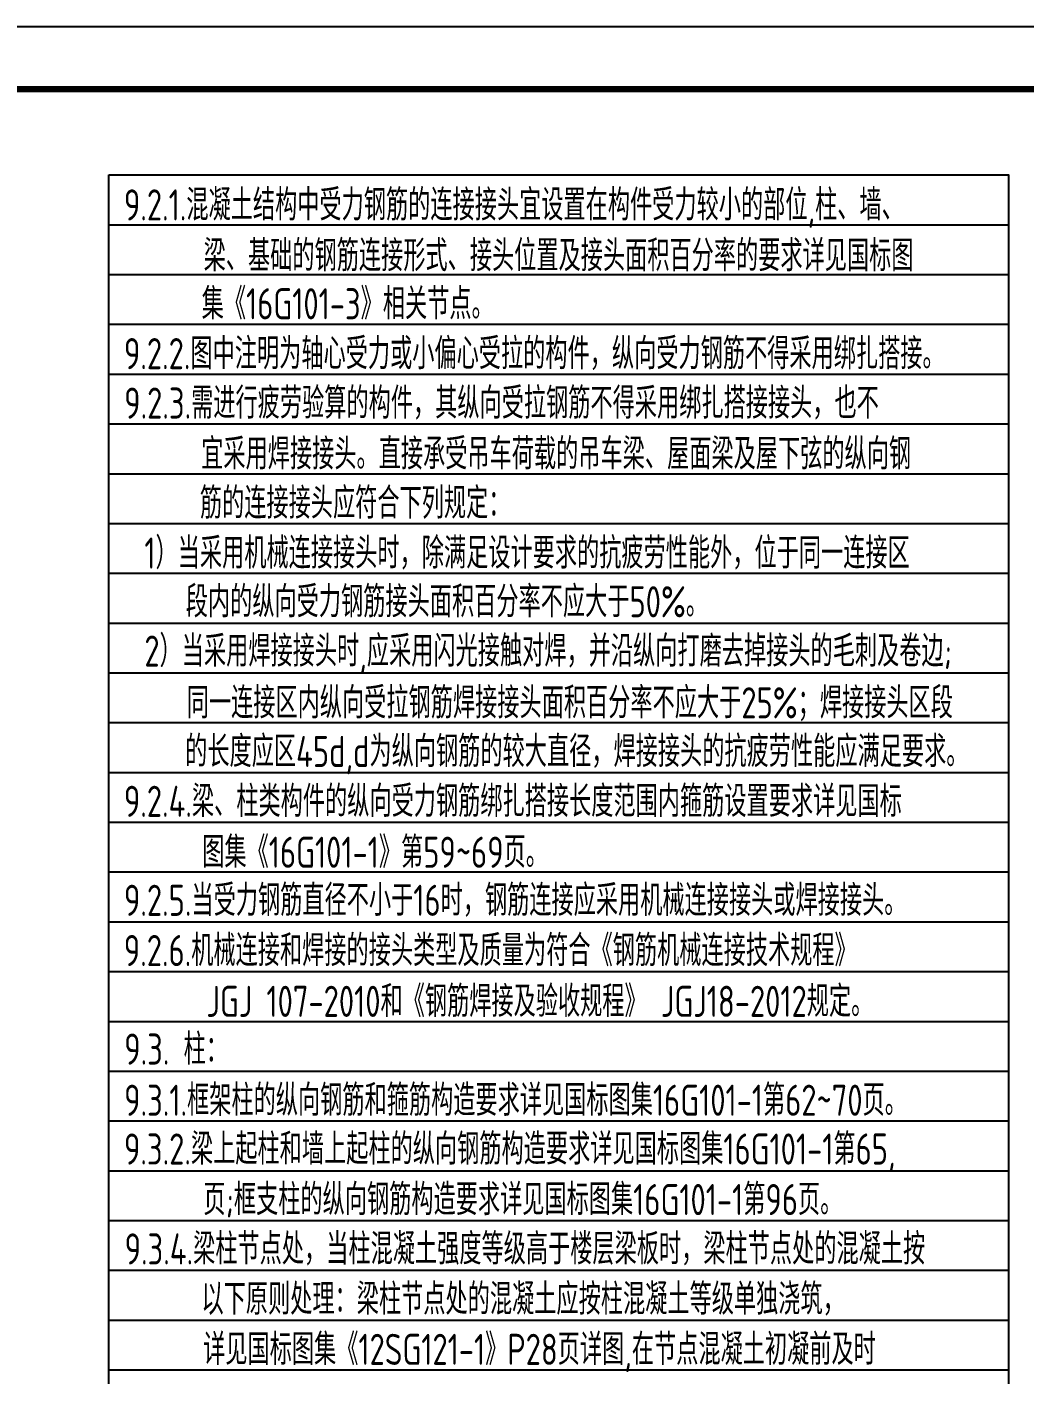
# Model space of a CAD drawing. Extents: x 2506385 to 2810062, y -487803 to -193521.
# Drawn here: x 2607407 to 2623419, y -313383 to -291739 of the extents above; entities that cross this region are included whole.
import ezdxf

# ---------------------------------------------------------------- set-up
doc = ezdxf.new("R2010")
doc.units = 0
doc.header["$LTSCALE"] = 1000
doc.header["$MEASUREMENT"] = 0
for name, color, linetype in [('PUB_TITLE', 4, 'Continuous'), ('结-线', 11, 'Continuous'), ('结-说明', 4, 'Continuous')]:
    doc.layers.add(name, color=color, linetype=linetype)
doc.styles.add('TSSD_REIN', font='TSSDENG', dxfattribs={"width": 0.8, "bigfont": 'TSSDCHN'})

msp = doc.modelspace()

# ---------------------------------------------------------------- linework, layer by layer
at = {"layer": 'PUB_TITLE'}
msp.add_lwpolyline([(2558061.7, -333738.7), (2632361.7, -333738.7), (2632361.7, -291738.7), (2558061.7, -291738.7)], close=True, dxfattribs=at)
at = {"layer": 'PUB_TITLE', "const_width": 100}
msp.add_lwpolyline([(2560561.7, -332738.7), (2631361.7, -332738.7), (2631361.7, -292738.7), (2560561.7, -292738.7)], close=True, dxfattribs=at)
at = {"layer": '结-线'}
for p, q in [((2608719.7, -294916.5), (2623169.8, -294916.5)), ((2608719.7, -295716.5), (2623169.8, -295716.5)), ((2608719.7, -296516.5), (2623169.8, -296516.5)), ((2608719.7, -297316.5), (2623169.8, -297316.5)), ((2608719.7, -298116.5), (2623169.8, -298116.5)), ((2608719.7, -298916.5), (2623169.8, -298916.5)), ((2608719.7, -299716.5), (2623169.8, -299716.5)), ((2608719.7, -300516.5), (2623169.8, -300516.5)), ((2608719.7, -301316.5), (2623169.8, -301316.5)), ((2608719.7, -302116.5), (2623169.8, -302116.5)), ((2608719.7, -302916.5), (2623169.8, -302916.5)), ((2608719.7, -303716.5), (2623169.8, -303716.5)), ((2608719.7, -304516.5), (2623169.8, -304516.5)), ((2608719.7, -305316.5), (2623169.8, -305316.5)), ((2608719.7, -306116.5), (2623169.8, -306116.5)), ((2608719.7, -306916.5), (2623169.8, -306916.5)), ((2608719.7, -307716.5), (2623169.8, -307716.5)), ((2608719.7, -308516.5), (2623169.8, -308516.5)), ((2608719.7, -309316.5), (2623169.8, -309316.5)), ((2608719.7, -310116.5), (2623169.8, -310116.5)), ((2608719.7, -310916.5), (2623169.8, -310916.5)), ((2608719.7, -311716.5), (2623169.8, -311716.5)), ((2608719.7, -312516.5), (2623169.8, -312516.5)), ((2608719.7, -313316.5), (2623169.8, -313316.5))]:
    msp.add_line(p, q, dxfattribs=at)
msp.add_lwpolyline([(2608719.7, -294116.5), (2623169.8, -294116.5), (2623169.8, -332516.7), (2608719.7, -332516.7)], close=True, dxfattribs=at)

# ---------------------------------------------------------------- texts
at = {"layer": '结-说明', "style": 'TSSD_REIN', "width": 0.75}
for s, p in [('9.2.1.混凝土结构中受力钢筋的连接接头宜设置在构件受力较小的部位,柱、墙、', (2608964.1, -294848.5, 0)), ('梁、基础的钢筋连接形式、接头位置及接头面积百分率的要求详见国标图', (2610244.1, -295663.8, 0)), ('集《16G101-3》相关节点。', (2610213.2, -296436.6, 0)), ('9.2.2.图中注明为轴心受力或小偏心受拉的构件，纵向受力钢筋不得采用绑扎搭接。', (2608964.3, -297237.8, 0)), ('9.2.3.需进行疲劳验算的构件，其纵向受拉钢筋不得采用绑扎搭接接头，也不', (2608968.5, -298032.6, 0)), ('宜采用焊接接头。直接承受吊车荷载的吊车梁、屋面梁及屋下弦的纵向钢', (2610205.5, -298849.4, 0)), ('筋的连接接头应符合下列规定：', (2610184.6, -299639.5, 0)), ('1）当采用机械连接接头时，除满足设计要求的抗疲劳性能外，位于同一连接区', (2609293.2, -300442.2, 0)), ('段内的纵向受力钢筋接头面积百分率不应大于50%。', (2609957.9, -301224.1, 0)), ('2）当采用焊接接头时,应采用闪光接触对焊，并沿纵向打磨去掉接头的毛刺及卷边;', (2609293.2, -302017.4, 0)), ('同一连接区内纵向受拉钢筋焊接接头面积百分率不应大于25%%%；焊接接头区段', (2609973, -302848.4, 0)), ('的长度应区45d,d为纵向钢筋的较大直径，焊接接头的抗疲劳性能应满足要求。', (2609948.1, -303630.1, 0)), ('9.2.4.梁、柱类构件的纵向受力钢筋绑扎搭接长度范围内箍筋设置要求详见国标', (2608963.7, -304430.9, 0)), ('图集《16G101-1》第59~69页。', (2610222.4, -305248.9, 0)), ('9.2.5.当受力钢筋直径不小于16时，钢筋连接应采用机械连接接头或焊接接头。', (2608964.7, -306021.6, 0)), ('9.2.6.机械连接和焊接的接头类型及质量为符合《钢筋机械连接技术规程》 ', (2608962.7, -306828.6, 0)), ('JGJ 107-2010和《钢筋焊接及验收规程》 JGJ18-2012规定。', (2610289.1, -307645, 0)), ('9.3. 柱：', (2608968.9, -308412.1, 0)), ('9.3.1.框架柱的纵向钢筋和箍筋构造要求详见国标图集16G101-1第62~70页。', (2608968.1, -309233.9, 0)), ('9.3.2.梁上起柱和墙上起柱的纵向钢筋构造要求详见国标图集16G101-1第65,', (2608965.2, -310017.6, 0)), ('页;框支柱的纵向钢筋构造要求详见国标图集16G101-1第96页。  ', (2610240.3, -310830, 0)), ('9.3.4.梁柱节点处，当柱混凝土强度等级高于楼层梁板时，梁柱节点处的混凝土按', (2608975.6, -311623.1, 0)), ('以下原则处理：梁柱节点处的混凝土应按柱混凝土等级单独浇筑，', (2610210.1, -312429.5, 0)), ('详见国标图集《12SG121-1》P28页详图,在节点混凝土初凝前及时', (2610236.8, -313236.7, 0))]:
    msp.add_text(s, height=500, dxfattribs=at).set_placement(p)

doc.saveas('drawing.dxf')
